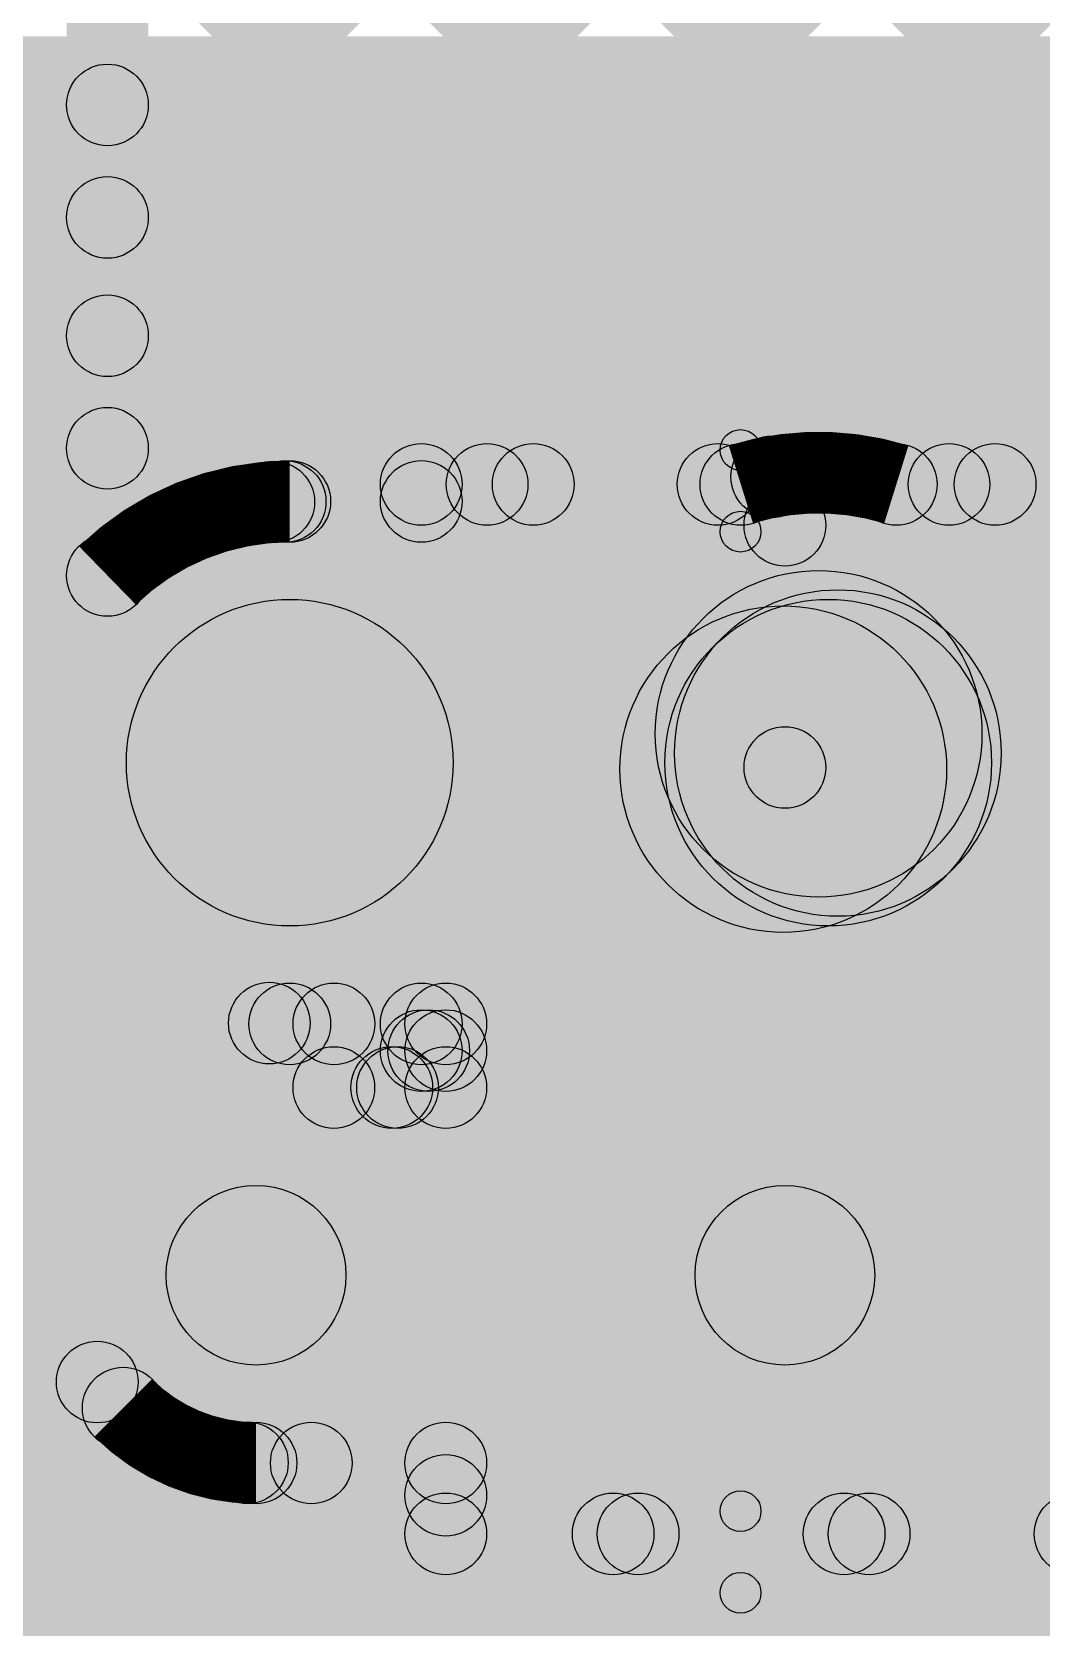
# Model space of a CAD drawing. Header units: millimetres. Extents: x 0.02 to 3.53, y 0 to 2.66.
# Drawn here: x 1.2438 to 1.3674, y 1.7632 to 1.9586 of the extents above; entities that cross this region are included whole.
import ezdxf

# ---------------------------------------------------------------- set-up
doc = ezdxf.new("R2010")
doc.units = ezdxf.units.MM
doc.header["$MEASUREMENT"] = 0
for name, color, linetype in [('BottomLayer', 5, 'Continuous'), ('TopLayer', 1, 'Continuous'), ('TopOverlay', 2, 'Continuous'), ('TopPaste', 8, 'Continuous'), ('TopSolder', 216, 'Continuous'), ('ViaHoleLayer', 16, 'Continuous')]:
    doc.layers.add(name, color=color, linetype=linetype)

# ---------------------------------------------------------------- blocks, each defined once
blk = doc.blocks.new('WS2812B_M____11')
at = {"layer": 'TopLayer'}
for points in [[(-0.09409, 0.05079), (-0.03504, 0.05079), (-0.03504, 0.01142), (-0.09409, 0.01142)], [(0.03504, 0.05079), (0.09409, 0.05079), (0.09409, 0.01142), (0.03504, 0.01142)], [(-0.09409, -0.01142), (-0.03504, -0.01142), (-0.03504, -0.05079), (-0.09409, -0.05079)], [(0.03504, -0.01142), (0.09409, -0.01142), (0.09409, -0.05079), (0.03504, -0.05079)]]:
    blk.add_hatch(color=1, dxfattribs=at).paths.add_polyline_path(points)
at = {"layer": 'TopOverlay'}
h = blk.add_hatch(color=2, dxfattribs=at)
edge = h.paths.add_edge_path()
edge.add_arc((-0.07, 0.07), 0.0025, 0, 360)
h = blk.add_hatch(color=2, dxfattribs=at)
edge = h.paths.add_edge_path()
edge.add_arc((-0.07, 0.07), 0.0025, 0, 360)
for points in [[(0.07, 0.0725), (0.07, 0.0675), (-0.07, 0.0675), (-0.07, 0.0725)], [(-0.0675, 0.06), (-0.0725, 0.06), (-0.0725, 0.07), (-0.0675, 0.07)], [(0.0725, 0.06), (0.0675, 0.06), (0.0675, 0.07), (0.0725, 0.07)], [(-0.0675, -0.07), (-0.0725, -0.07), (-0.0725, -0.06), (-0.0675, -0.06)], [(0.0725, -0.07), (0.0675, -0.07), (0.0675, -0.06), (0.0725, -0.06)], [(0.07, -0.0675), (0.07, -0.0725), (-0.07, -0.0725), (-0.07, -0.0675)]]:
    blk.add_hatch(color=2, dxfattribs=at).paths.add_polyline_path(points)
h = blk.add_hatch(color=2, dxfattribs=at)
edge = h.paths.add_edge_path()
edge.add_arc((0.07, 0.07), 0.0025, 0, 360)
h = blk.add_hatch(color=2, dxfattribs=at)
edge = h.paths.add_edge_path()
edge.add_arc((0.07, 0.07), 0.0025, 0, 360)
h = blk.add_hatch(color=2, dxfattribs=at)
edge = h.paths.add_edge_path()
edge.add_arc((-0.091, 0.061), 0.0025, 0, 360)
h = blk.add_hatch(color=2, dxfattribs=at)
edge = h.paths.add_edge_path()
edge.add_arc((-0.085, 0.061), 0.0025, 0, 360)
h = blk.add_hatch(color=2, dxfattribs=at)
edge = h.paths.add_edge_path()
edge.add_arc((-0.07, 0.06), 0.0025, 0, 360)
h = blk.add_hatch(color=2, dxfattribs=at)
edge = h.paths.add_edge_path()
edge.add_arc((0.07, 0.06), 0.0025, 0, 360)
h = blk.add_hatch(color=2, dxfattribs=at)
edge = h.paths.add_edge_path()
edge.add_arc((-0.07, -0.06), 0.0025, 0, 360)
h = blk.add_hatch(color=2, dxfattribs=at)
edge = h.paths.add_edge_path()
edge.add_arc((0.07, -0.06), 0.0025, 0, 360)
h = blk.add_hatch(color=2, dxfattribs=at)
edge = h.paths.add_edge_path()
edge.add_arc((-0.07, -0.07), 0.0025, 0, 360)
h = blk.add_hatch(color=2, dxfattribs=at)
edge = h.paths.add_edge_path()
edge.add_arc((-0.07, -0.07), 0.0025, 0, 360)
h = blk.add_hatch(color=2, dxfattribs=at)
edge = h.paths.add_edge_path()
edge.add_arc((0.07, -0.07), 0.0025, 0, 360)
h = blk.add_hatch(color=2, dxfattribs=at)
edge = h.paths.add_edge_path()
edge.add_arc((0.07, -0.07), 0.0025, 0, 360)
at = {"layer": 'TopPaste'}
for points in [[(-0.09409, 0.05079), (-0.03504, 0.05079), (-0.03504, 0.01142), (-0.09409, 0.01142)], [(0.03504, 0.05079), (0.09409, 0.05079), (0.09409, 0.01142), (0.03504, 0.01142)], [(-0.09409, -0.01142), (-0.03504, -0.01142), (-0.03504, -0.05079), (-0.09409, -0.05079)], [(0.03504, -0.01142), (0.09409, -0.01142), (0.09409, -0.05079), (0.03504, -0.05079)]]:
    blk.add_hatch(color=8, dxfattribs=at).paths.add_polyline_path(points)
at = {"layer": 'TopSolder'}
for points in [[(-0.09809, 0.05479), (-0.03104, 0.05479), (-0.03104, 0.00742), (-0.09809, 0.00742)], [(0.03104, 0.05479), (0.09809, 0.05479), (0.09809, 0.00742), (0.03104, 0.00742)], [(-0.09809, -0.00742), (-0.03104, -0.00742), (-0.03104, -0.05479), (-0.09809, -0.05479)], [(0.03104, -0.00742), (0.09809, -0.00742), (0.09809, -0.05479), (0.03104, -0.05479)]]:
    blk.add_hatch(color=216, dxfattribs=at).paths.add_polyline_path(points)
at = {"layer": 'TopOverlay', "const_width": 0.005}
blk.add_lwpolyline([(-0.085, 0.061, 1), (-0.091, 0.061, 1)], format="xyb", close=True, dxfattribs=at)
at = {"layer": 'TopOverlay'}
for centre in [(-0.07, 0.07), (-0.07, 0.07), (0.07, 0.07), (0.07, 0.07), (-0.091, 0.061), (-0.085, 0.061), (-0.07, 0.06), (0.07, 0.06), (-0.07, -0.06), (0.07, -0.06), (-0.07, -0.07), (-0.07, -0.07), (0.07, -0.07), (0.07, -0.07)]:
    blk.add_circle(centre, 0.0025, dxfattribs=at)

msp = doc.modelspace()

# ---------------------------------------------------------------- hatches: boundary and pattern name
at = {"layer": 'BottomLayer'}
for points in [[(1.10923, 1.862), (3.28246, 1.862), (3.28246, 1.95806), (1.10923, 1.95806)], [(1.00332, 1.74192), (1.39466, 1.74192), (1.39466, 1.90019), (1.00332, 1.90019)]]:
    msp.add_hatch(color=5, dxfattribs=at).paths.add_polyline_path(points)
h = msp.add_hatch(color=5, dxfattribs=at)
edge = h.paths.add_edge_path()
edge.add_arc((1.27537, 1.86909), 0.01181, 0, 360)
at = {"layer": 'TopLayer'}
for points in [[(0.59985, 2.65237), (0.60692, 2.65944), (1.35965, 1.90672), (1.35257, 1.89965)], [(0.62813, 2.65237), (0.63521, 2.65944), (1.42715, 1.8675), (1.42008, 1.86043)], [(0.65642, 2.65237), (0.66349, 2.65944), (1.42715, 1.89578), (1.42008, 1.88871)], [(1.25659, 1.90407), (1.24951, 1.91114), (1.99781, 2.65944), (2.00489, 2.65237)], [(1.25659, 1.93235), (1.24951, 1.93942), (1.96953, 2.65944), (1.9766, 2.65237)], [(1.27835, 1.89755), (1.27127, 1.90462), (2.0261, 2.65944), (2.03317, 2.65237)], [(1.30873, 1.89965), (1.30166, 1.90672), (2.05438, 2.65944), (2.06145, 2.65237)], [(1.33795, 1.90058), (1.33087, 1.90765), (2.08267, 2.65944), (2.08974, 2.65237)], [(1.3653, 1.89965), (1.35823, 1.90672), (2.11095, 2.65944), (2.11802, 2.65237)], [(1.24976, 1.97418), (1.25683, 1.98125), (1.33136, 1.90672), (1.32429, 1.89965)], [(1.25805, 1.89202), (1.24805, 1.89202), (1.24805, 1.9767), (1.25805, 1.9767)], [(1.24951, 1.94614), (1.25659, 1.95321), (1.30308, 1.90672), (1.29601, 1.89965)], [(1.24951, 1.91785), (1.25659, 1.92492), (1.27695, 1.90456), (1.26988, 1.89749)], [(1.29148, 1.89818), (1.29148, 1.90818), (1.33062, 1.90818), (1.33062, 1.89818)], [(1.34966, 1.89818), (1.34966, 1.90818), (1.38054, 1.90818), (1.38054, 1.89818)], [(1.27537, 1.89609), (1.27537, 1.90609), (1.29148, 1.90609), (1.29148, 1.89609)], [(1.34101, 1.8685), (1.33101, 1.8685), (1.33101, 1.89818), (1.34101, 1.89818)], [(1.27537, 1.84909), (1.27537, 1.88909), (1.34132, 1.88909), (1.34132, 1.84909)], [(1.34995, 1.85416), (1.32167, 1.88244), (1.326, 1.88677), (1.35428, 1.85849)], [(1.326, 1.85849), (1.35428, 1.88677), (1.35665, 1.88441), (1.32836, 1.85613)], [(1.35547, 1.85494), (1.32718, 1.88323), (1.32836, 1.88441), (1.35665, 1.85613)], [(1.33601, 1.8635), (1.33601, 1.8735), (1.37554, 1.8735), (1.37554, 1.8635)], [(1.22227, 1.8397), (1.23783, 1.85526), (1.27902, 1.81407), (1.26346, 1.79851)], [(1.27537, 1.83209), (1.27537, 1.84209), (1.29148, 1.84209), (1.29148, 1.83209)], [(1.26934, 1.83365), (1.27641, 1.84072), (1.2843, 1.83283), (1.27723, 1.82576)], [(1.27725, 1.83355), (1.28432, 1.84062), (1.29211, 1.83283), (1.28504, 1.82576)], [(1.29141, 1.82576), (1.28434, 1.83283), (1.28886, 1.83735), (1.29593, 1.83028)], [(1.29648, 1.83381), (1.28648, 1.83381), (1.28648, 1.83709), (1.29648, 1.83709)], [(1.29948, 1.83381), (1.28948, 1.83381), (1.28948, 1.83709), (1.29948, 1.83709)], [(1.21025, 1.82768), (1.21732, 1.83475), (1.25851, 1.79356), (1.25144, 1.78649)], [(1.28077, 1.82429), (1.28077, 1.83429), (1.29448, 1.83429), (1.29448, 1.82429)], [(1.29948, 1.82929), (1.28948, 1.82929), (1.28948, 1.83381), (1.29948, 1.83381)], [(1.20265, 1.82329), (1.20972, 1.83036), (1.50487, 1.53522), (1.4978, 1.52815)], [(1.27124, 1.79529), (1.27124, 1.81729), (1.33601, 1.81729), (1.33601, 1.79529)], [(1.20265, 1.79501), (1.20972, 1.80208), (1.47658, 1.53522), (1.46951, 1.52815)], [(1.20972, 1.74407), (1.20265, 1.75114), (1.24826, 1.79675), (1.25533, 1.78968)], [(1.27124, 1.77829), (1.27124, 1.78829), (1.29448, 1.78829), (1.29448, 1.77829)], [(1.20972, 1.71579), (1.20265, 1.72286), (1.26665, 1.78685), (1.27372, 1.77978)], [(1.27447, 1.77976), (1.28155, 1.78683), (1.54184, 1.52654), (1.53477, 1.51946)], [(1.20972, 1.6875), (1.20265, 1.69457), (1.29094, 1.78287), (1.29802, 1.77579)], [(1.29948, 1.77461), (1.28948, 1.77461), (1.28948, 1.78329), (1.29948, 1.78329)], [(1.29448, 1.76961), (1.29448, 1.77961), (1.37754, 1.77961), (1.37754, 1.76961)], [(0.66468, 1.05761), (0.65761, 1.06468), (1.37107, 1.77814), (1.37814, 1.77107)], [(0.70755, 1.12876), (0.70048, 1.13583), (1.34279, 1.77814), (1.34986, 1.77107)], [(0.74211, 1.1916), (0.73504, 1.19867), (1.31451, 1.77814), (1.32158, 1.77107)], [(1.31144, 1.77107), (1.31851, 1.77814), (1.5437, 1.55296), (1.53663, 1.54588)], [(1.33973, 1.77107), (1.3468, 1.77814), (1.5437, 1.58124), (1.53663, 1.57417)]]:
    msp.add_hatch(color=1, dxfattribs=at).paths.add_polyline_path(points)
h = msp.add_hatch(color=1, dxfattribs=at)
edge = h.paths.add_edge_path()
edge.add_arc((1.25305, 1.94967), 0.005, 0, 360)
h = msp.add_hatch(color=1, dxfattribs=at)
edge = h.paths.add_edge_path()
edge.add_arc((1.25305, 1.93589), 0.005, 0, 360)
h = msp.add_hatch(color=1, dxfattribs=at)
edge = h.paths.add_edge_path()
edge.add_arc((1.25305, 1.92139), 0.005, 0, 360)
h = msp.add_hatch(color=1, dxfattribs=at)
edge = h.paths.add_edge_path()
edge.add_arc((1.25305, 1.90761), 0.005, 0, 360)
h = msp.add_hatch(color=1, dxfattribs=at)
edge = h.paths.add_edge_path()
edge.add_arc((1.29148, 1.90318), 0.005, 0, 360)
h = msp.add_hatch(color=1, dxfattribs=at)
edge = h.paths.add_edge_path()
edge.add_arc((1.29954, 1.90318), 0.005, 0, 360)
h = msp.add_hatch(color=1, dxfattribs=at)
edge = h.paths.add_edge_path()
edge.add_arc((1.30519, 1.90318), 0.005, 0, 360)
h = msp.add_hatch(color=1, dxfattribs=at)
edge = h.paths.add_edge_path()
edge.add_arc((1.32783, 1.90318), 0.005, 0, 360)
h = msp.add_hatch(color=1, dxfattribs=at)
edge = h.paths.add_edge_path()
edge.add_arc((1.33062, 1.90318), 0.005, 0, 360)
h = msp.add_hatch(color=1, dxfattribs=at)
edge = h.paths.add_edge_path()
edge.add_arc((1.33062, 1.90318), 0.005, 0, 360)
h = msp.add_hatch(color=1, dxfattribs=at)
edge = h.paths.add_edge_path()
edge.add_arc((1.33062, 1.90318), 0.005, 0, 360)
h = msp.add_hatch(color=1, dxfattribs=at)
edge = h.paths.add_edge_path()
edge.add_arc((1.33441, 1.90411), 0.005, 0, 360)
h = msp.add_hatch(color=1, dxfattribs=at)
edge = h.paths.add_edge_path()
edge.add_arc((1.34966, 1.90318), 0.005, 0, 360)
h = msp.add_hatch(color=1, dxfattribs=at)
edge = h.paths.add_edge_path()
edge.add_arc((1.34966, 1.90318), 0.005, 0, 360)
h = msp.add_hatch(color=1, dxfattribs=at)
edge = h.paths.add_edge_path()
edge.add_arc((1.34966, 1.90318), 0.005, 0, 360)
h = msp.add_hatch(color=1, dxfattribs=at)
edge = h.paths.add_edge_path()
edge.add_arc((1.35611, 1.90318), 0.005, 0, 360)
h = msp.add_hatch(color=1, dxfattribs=at)
edge = h.paths.add_edge_path()
edge.add_arc((1.36176, 1.90318), 0.005, 0, 360)
h = msp.add_hatch(color=1, dxfattribs=at)
edge = h.paths.add_edge_path()
edge.add_arc((1.27341, 1.90103), 0.005, 0, 360)
h = msp.add_hatch(color=1, dxfattribs=at)
edge = h.paths.add_edge_path()
edge.add_arc((1.27481, 1.90108), 0.005, 0, 360)
h = msp.add_hatch(color=1, dxfattribs=at)
edge = h.paths.add_edge_path()
edge.add_arc((1.27537, 1.90109), 0.005, 0, 360)
h = msp.add_hatch(color=1, dxfattribs=at)
edge = h.paths.add_edge_path()
edge.add_arc((1.27537, 1.90109), 0.005, 0, 360)
h = msp.add_hatch(color=1, dxfattribs=at)
edge = h.paths.add_edge_path()
edge.add_arc((1.29148, 1.90109), 0.005, 0, 360)
h = msp.add_hatch(color=1, dxfattribs=at)
edge = h.paths.add_edge_path()
edge.add_arc((1.33601, 1.89818), 0.005, 0, 360)
h = msp.add_hatch(color=1, dxfattribs=at)
edge = h.paths.add_edge_path()
edge.add_arc((1.25305, 1.89202), 0.005, 0, 360)
h = msp.add_hatch(color=1, dxfattribs=at)
edge = h.paths.add_edge_path()
edge.add_arc((1.25305, 1.89202), 0.005, 0, 360)
h = msp.add_hatch(color=1, dxfattribs=at)
edge = h.paths.add_edge_path()
edge.add_arc((1.34014, 1.87263), 0.02, 0, 360)
h = msp.add_hatch(color=1, dxfattribs=at)
edge = h.paths.add_edge_path()
edge.add_arc((1.34014, 1.87263), 0.02, 0, 360)
h = msp.add_hatch(color=1, dxfattribs=at)
edge = h.paths.add_edge_path()
edge.add_arc((1.3425, 1.87027), 0.02, 0, 360)
h = msp.add_hatch(color=1, dxfattribs=at)
edge = h.paths.add_edge_path()
edge.add_arc((1.3425, 1.87027), 0.02, 0, 360)
h = msp.add_hatch(color=1, dxfattribs=at)
edge = h.paths.add_edge_path()
edge.add_arc((1.27537, 1.86909), 0.02, 0, 360)
h = msp.add_hatch(color=1, dxfattribs=at)
edge = h.paths.add_edge_path()
edge.add_arc((1.33581, 1.8683), 0.02, 0, 360)
h = msp.add_hatch(color=1, dxfattribs=at)
edge = h.paths.add_edge_path()
edge.add_arc((1.34132, 1.86909), 0.02, 0, 360)
h = msp.add_hatch(color=1, dxfattribs=at)
edge = h.paths.add_edge_path()
edge.add_arc((1.34132, 1.86909), 0.02, 0, 360)
h = msp.add_hatch(color=1, dxfattribs=at)
edge = h.paths.add_edge_path()
edge.add_arc((1.27537, 1.86909), 0.01181, 0, 360)
h = msp.add_hatch(color=1, dxfattribs=at)
edge = h.paths.add_edge_path()
edge.add_arc((1.33601, 1.8685), 0.005, 0, 360)
h = msp.add_hatch(color=1, dxfattribs=at)
edge = h.paths.add_edge_path()
edge.add_arc((1.33601, 1.8685), 0.005, 0, 360)
h = msp.add_hatch(color=1, dxfattribs=at)
edge = h.paths.add_edge_path()
edge.add_arc((1.27287, 1.83718), 0.005, 0, 360)
h = msp.add_hatch(color=1, dxfattribs=at)
edge = h.paths.add_edge_path()
edge.add_arc((1.27537, 1.83709), 0.005, 0, 360)
h = msp.add_hatch(color=1, dxfattribs=at)
edge = h.paths.add_edge_path()
edge.add_arc((1.28078, 1.83709), 0.005, 0, 360)
h = msp.add_hatch(color=1, dxfattribs=at)
edge = h.paths.add_edge_path()
edge.add_arc((1.29148, 1.83709), 0.005, 0, 360)
h = msp.add_hatch(color=1, dxfattribs=at)
edge = h.paths.add_edge_path()
edge.add_arc((1.29148, 1.83709), 0.005, 0, 360)
h = msp.add_hatch(color=1, dxfattribs=at)
edge = h.paths.add_edge_path()
edge.add_arc((1.29448, 1.83709), 0.005, 0, 360)
h = msp.add_hatch(color=1, dxfattribs=at)
edge = h.paths.add_edge_path()
edge.add_arc((1.29148, 1.83381), 0.005, 0, 360)
h = msp.add_hatch(color=1, dxfattribs=at)
edge = h.paths.add_edge_path()
edge.add_arc((1.29239, 1.83381), 0.005, 0, 360)
h = msp.add_hatch(color=1, dxfattribs=at)
edge = h.paths.add_edge_path()
edge.add_arc((1.29448, 1.83381), 0.005, 0, 360)
h = msp.add_hatch(color=1, dxfattribs=at)
edge = h.paths.add_edge_path()
edge.add_arc((1.29448, 1.83381), 0.005, 0, 360)
h = msp.add_hatch(color=1, dxfattribs=at)
edge = h.paths.add_edge_path()
edge.add_arc((1.28077, 1.82929), 0.005, 0, 360)
h = msp.add_hatch(color=1, dxfattribs=at)
edge = h.paths.add_edge_path()
edge.add_arc((1.28077, 1.82929), 0.005, 0, 360)
h = msp.add_hatch(color=1, dxfattribs=at)
edge = h.paths.add_edge_path()
edge.add_arc((1.28787, 1.82929), 0.005, 0, 360)
h = msp.add_hatch(color=1, dxfattribs=at)
edge = h.paths.add_edge_path()
edge.add_arc((1.28858, 1.82929), 0.005, 0, 360)
h = msp.add_hatch(color=1, dxfattribs=at)
edge = h.paths.add_edge_path()
edge.add_arc((1.29448, 1.82929), 0.005, 0, 360)
h = msp.add_hatch(color=1, dxfattribs=at)
edge = h.paths.add_edge_path()
edge.add_arc((1.29448, 1.82929), 0.005, 0, 360)
h = msp.add_hatch(color=1, dxfattribs=at)
edge = h.paths.add_edge_path()
edge.add_arc((1.27124, 1.80629), 0.011, 0, 360)
h = msp.add_hatch(color=1, dxfattribs=at)
edge = h.paths.add_edge_path()
edge.add_arc((1.27124, 1.80629), 0.011, 0, 360)
h = msp.add_hatch(color=1, dxfattribs=at)
edge = h.paths.add_edge_path()
edge.add_arc((1.33601, 1.80629), 0.011, 0, 360)
h = msp.add_hatch(color=1, dxfattribs=at)
edge = h.paths.add_edge_path()
edge.add_arc((1.25179, 1.79321), 0.005, 0, 360)
h = msp.add_hatch(color=1, dxfattribs=at)
edge = h.paths.add_edge_path()
edge.add_arc((1.25498, 1.79003), 0.005, 0, 360)
h = msp.add_hatch(color=1, dxfattribs=at)
edge = h.paths.add_edge_path()
edge.add_arc((1.25498, 1.79003), 0.005, 0, 360)
h = msp.add_hatch(color=1, dxfattribs=at)
edge = h.paths.add_edge_path()
edge.add_arc((1.25498, 1.79003), 0.005, 0, 360)
h = msp.add_hatch(color=1, dxfattribs=at)
edge = h.paths.add_edge_path()
edge.add_arc((1.27018, 1.78332), 0.005, 0, 360)
h = msp.add_hatch(color=1, dxfattribs=at)
edge = h.paths.add_edge_path()
edge.add_arc((1.27124, 1.78329), 0.005, 0, 360)
h = msp.add_hatch(color=1, dxfattribs=at)
edge = h.paths.add_edge_path()
edge.add_arc((1.27124, 1.78329), 0.005, 0, 360)
h = msp.add_hatch(color=1, dxfattribs=at)
edge = h.paths.add_edge_path()
edge.add_arc((1.27124, 1.78329), 0.005, 0, 360)
h = msp.add_hatch(color=1, dxfattribs=at)
edge = h.paths.add_edge_path()
edge.add_arc((1.27801, 1.78329), 0.005, 0, 360)
h = msp.add_hatch(color=1, dxfattribs=at)
edge = h.paths.add_edge_path()
edge.add_arc((1.29448, 1.78329), 0.005, 0, 360)
h = msp.add_hatch(color=1, dxfattribs=at)
edge = h.paths.add_edge_path()
edge.add_arc((1.29448, 1.78329), 0.005, 0, 360)
h = msp.add_hatch(color=1, dxfattribs=at)
edge = h.paths.add_edge_path()
edge.add_arc((1.29448, 1.77933), 0.005, 0, 360)
h = msp.add_hatch(color=1, dxfattribs=at)
edge = h.paths.add_edge_path()
edge.add_arc((1.29448, 1.77461), 0.005, 0, 360)
h = msp.add_hatch(color=1, dxfattribs=at)
edge = h.paths.add_edge_path()
edge.add_arc((1.29448, 1.77461), 0.005, 0, 360)
h = msp.add_hatch(color=1, dxfattribs=at)
edge = h.paths.add_edge_path()
edge.add_arc((1.31498, 1.77461), 0.005, 0, 360)
h = msp.add_hatch(color=1, dxfattribs=at)
edge = h.paths.add_edge_path()
edge.add_arc((1.31804, 1.77461), 0.005, 0, 360)
h = msp.add_hatch(color=1, dxfattribs=at)
edge = h.paths.add_edge_path()
edge.add_arc((1.34326, 1.77461), 0.005, 0, 360)
h = msp.add_hatch(color=1, dxfattribs=at)
edge = h.paths.add_edge_path()
edge.add_arc((1.34632, 1.77461), 0.005, 0, 360)
h = msp.add_hatch(color=1, dxfattribs=at)
edge = h.paths.add_edge_path()
edge.add_arc((1.37155, 1.77461), 0.005, 0, 360)
at = {"layer": 'ViaHoleLayer'}
h = msp.add_hatch(color=16, dxfattribs=at)
edge = h.paths.add_edge_path()
edge.add_arc((1.27537, 1.86909), 0.00591, 0, 360)

# ---------------------------------------------------------------- linework, layer by layer
at = {"layer": 'TopLayer', "const_width": 0.01}
for points in [[(1.33062, 1.90318, -0.152206), (1.34966, 1.90318)], [(1.33062, 1.90318, -0.152206), (1.34966, 1.90318)], [(1.25305, 1.89202, -0.195413), (1.27537, 1.90109)], [(1.27124, 1.78329, -0.198912), (1.25498, 1.79003)], [(1.27124, 1.78329, -0.198912), (1.25498, 1.79003)]]:
    msp.add_lwpolyline(points, format="xyb", dxfattribs=at)
at = {"layer": 'TopLayer'}
for centre, radius in [((1.25305, 1.94967), 0.005), ((1.25305, 1.93589), 0.005), ((1.25305, 1.92139), 0.005), ((1.25305, 1.90761), 0.005), ((1.29148, 1.90318), 0.005), ((1.29954, 1.90318), 0.005), ((1.30519, 1.90318), 0.005), ((1.32783, 1.90318), 0.005), ((1.33062, 1.90318), 0.005), ((1.33062, 1.90318), 0.005), ((1.33062, 1.90318), 0.005), ((1.33441, 1.90411), 0.005), ((1.34966, 1.90318), 0.005), ((1.34966, 1.90318), 0.005), ((1.34966, 1.90318), 0.005), ((1.35611, 1.90318), 0.005), ((1.36176, 1.90318), 0.005), ((1.27341, 1.90103), 0.005), ((1.27481, 1.90108), 0.005), ((1.27537, 1.90109), 0.005), ((1.27537, 1.90109), 0.005), ((1.29148, 1.90109), 0.005), ((1.33601, 1.89818), 0.005), ((1.25305, 1.89202), 0.005), ((1.25305, 1.89202), 0.005), ((1.34014, 1.87263), 0.02), ((1.34014, 1.87263), 0.02), ((1.3425, 1.87027), 0.02), ((1.3425, 1.87027), 0.02), ((1.27537, 1.86909), 0.02), ((1.33581, 1.8683), 0.02), ((1.34132, 1.86909), 0.02), ((1.34132, 1.86909), 0.02), ((1.33601, 1.8685), 0.005), ((1.33601, 1.8685), 0.005), ((1.27287, 1.83718), 0.005), ((1.27537, 1.83709), 0.005), ((1.28078, 1.83709), 0.005), ((1.29148, 1.83709), 0.005), ((1.29148, 1.83709), 0.005), ((1.29448, 1.83709), 0.005), ((1.29148, 1.83381), 0.005), ((1.29239, 1.83381), 0.005), ((1.29448, 1.83381), 0.005), ((1.29448, 1.83381), 0.005), ((1.28077, 1.82929), 0.005), ((1.28077, 1.82929), 0.005), ((1.28787, 1.82929), 0.005), ((1.28858, 1.82929), 0.005), ((1.29448, 1.82929), 0.005), ((1.29448, 1.82929), 0.005), ((1.27124, 1.80629), 0.011), ((1.27124, 1.80629), 0.011), ((1.33601, 1.80629), 0.011), ((1.25179, 1.79321), 0.005), ((1.25498, 1.79003), 0.005), ((1.25498, 1.79003), 0.005), ((1.25498, 1.79003), 0.005), ((1.27018, 1.78332), 0.005), ((1.27124, 1.78329), 0.005), ((1.27124, 1.78329), 0.005), ((1.27124, 1.78329), 0.005), ((1.27801, 1.78329), 0.005), ((1.29448, 1.78329), 0.005), ((1.29448, 1.78329), 0.005), ((1.29448, 1.77933), 0.005), ((1.29448, 1.77461), 0.005), ((1.29448, 1.77461), 0.005), ((1.31498, 1.77461), 0.005), ((1.31804, 1.77461), 0.005), ((1.34326, 1.77461), 0.005), ((1.34632, 1.77461), 0.005), ((1.37155, 1.77461), 0.005)]:
    msp.add_circle(centre, radius, dxfattribs=at)

# ---------------------------------------------------------------- block references
at = {"rotation": 180}
msp.add_blockref('WS2812B_M____11', (1.40058, 1.83739), dxfattribs=at)

doc.saveas('drawing.dxf')
